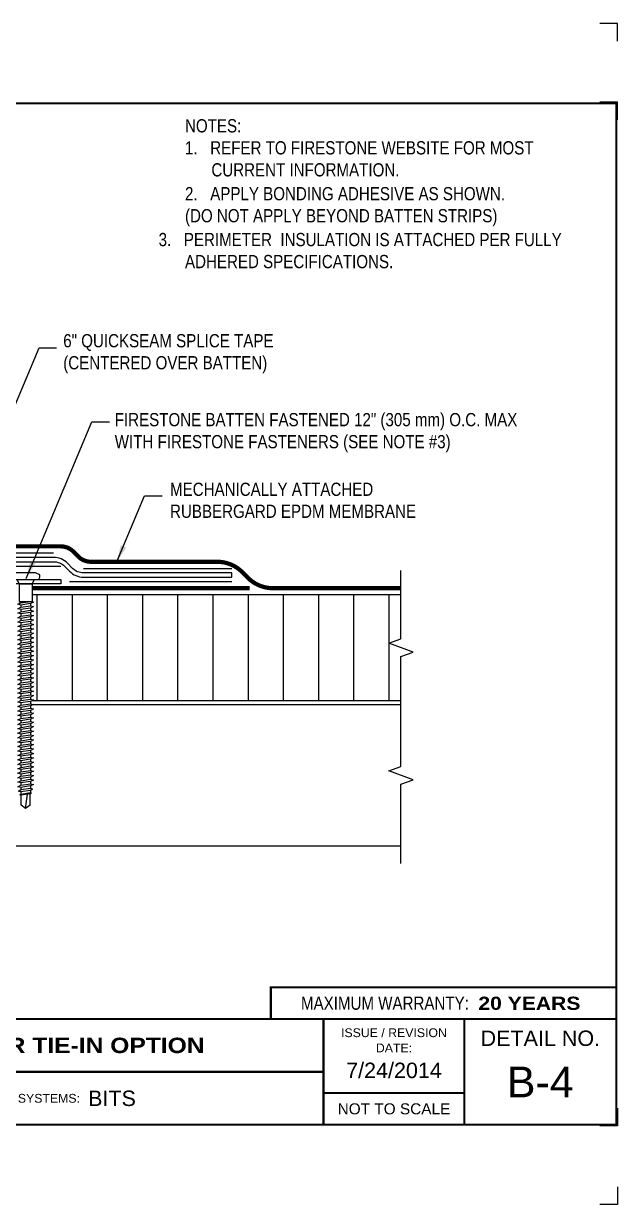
# Model space of a CAD drawing. Header units: inches. Extents: x 299.4 to 319.5, y -188.7 to -171.9.
# Drawn here: x 311.04 to 319.48, y -188.69 to -171.93 of the extents above; entities that cross this region are included whole.
import ezdxf
from ezdxf.enums import TextEntityAlignment as Align

# ---------------------------------------------------------------- set-up
doc = ezdxf.new("R2010")
doc.units = ezdxf.units.IN
doc.header["$MEASUREMENT"] = 0
doc.linetypes.add('HIDDEN', pattern=[0.375, 0.25, -0.125])
doc.layers.get('0').update_dxf_attribs({"linetype": 'CONTINUOUS'})
doc.layers.get('DEFPOINTS').update_dxf_attribs({"linetype": 'CONTINUOUS'})
for name, color, linetype in [('FSBP-ACCESSORY-FIRESTONE', 7, 'CONTINUOUS'), ('FSBP-ADHESIVE', 1, 'HIDDEN'), ('FSBP-ANNO-NOTE', 7, 'CONTINUOUS'), ('FSBP-INSULATION', 7, 'CONTINUOUS'), ('FSBP-MEMBRANE', 7, 'CONTINUOUS'), ('FSBP-SUBSTRATE-GENERIC', 9, 'CONTINUOUS'), ('FSBP-TTLB', 7, 'CONTINUOUS'), ('FSBP-TTLB-BORDER', 7, 'CONTINUOUS'), ('FSBP-TTLB-TEXT', 7, 'CONTINUOUS')]:
    doc.layers.add(name, color=color, linetype=linetype)
doc.styles.add('FSBP_ARIAL', font='arial.ttf')
doc.styles.add('FSBP_ARIAL_BOLD', font='')
doc.styles.add('FSBP_ARIAL_NAR', font='ARIALN.TTF')
doc.styles.get('FSBP_ARIAL_BOLD').set_extended_font_data('Arial Black')
doc.linetypes.add('ZIGZAG', pattern='A,0.0001,-0.2,[131,ltypeshp.shx,S=0.2,R=0,X=-0.2,Y=0],-0.4,[131,ltypeshp.shx,S=0.2,R=180,X=0.2,Y=0],-0.2', length=0.8001)
doc.dimstyles.new('FSBP-LEADER', dxfattribs={"dimtxt": 0.1875, "dimasz": 0.25, "dimexe": 0.0625, "dimexo": 0.125, "dimgap": 0.125, "dimtad": 0, "dimtih": 1, "dimtoh": 1, "dimdec": 4, "dimzin": 0, "dimdsep": 46, "dimlunit": 4, "dimtxsty": 'FSBP_ARIAL_NAR', "dimcen": 0.09375, "dimclrd": 256, "dimclre": 256, "dimclrt": 256, "dimadec": 0, "dimazin": 0, "dimtfac": 1, "dimtdec": 4, "dimtofl": 0, "dimtmove": 0, "dimatfit": 3, "dimfxl": 1, "dimtolj": 1, "dimtzin": 0, "dimlwd": -1, "dimlwe": -1, "dimarcsym": 0})

# ---------------------------------------------------------------- blocks, each defined once
blk = doc.blocks.new('TTLB-EPDM_1')
at = {"layer": 'DEFPOINTS', "linetype": 'Continuous', "ltscale": 1.75}
for points in [[(20.01562500000003, 13.88083333333333), (20.01562500000003, 14.13083333333333), (19.76562500000003, 14.13083333333333)], [(20.01562500000003, -2.380833333333342), (20.01562500000003, -2.630833333333342), (19.76562500000003, -2.630833333333342)]]:
    blk.add_lwpolyline(points, dxfattribs=at)
at = {"layer": 'DEFPOINTS', "color": 1}
for points in [[(20.015625, 12.765625), (20.015625, 13.015625), (19.765625, 13.015625)], [(20.015625, -1.265625), (20.015625, -1.515625), (19.765625, -1.515625)]]:
    blk.add_lwpolyline(points, dxfattribs=at)
at = {"layer": 'FSBP-TTLB', "const_width": 0.03125}
blk.add_lwpolyline([(15.09028770518938, 0), (20, 0), (20, 0.4512598240669945), (15.09028770518938, 0.4512598240669945)], close=True, dxfattribs=at)
for points in [[(0, 0), (0, -1.5), (20, -1.5), (20, 0), (0, 0)], [(15.84028770518938, 0), (15.84028770518938, -1.5)], [(17.84110496735593, 0), (17.84110496735593, -1.5)], [(20, 0), (20, -1.5)], [(4.825208527206769, -0.75), (15.84028770518938, -0.75)], [(15.84028770518938, -1.048740175933006), (17.84110496735593, -1.048740175933006)]]:
    blk.add_lwpolyline(points, dxfattribs=at)
at = {"layer": 'FSBP-TTLB-BORDER', "const_width": 0.03125}
blk.add_lwpolyline([(20, 0), (20, 13), (0, 13), (0, 0)], dxfattribs=at)
at = {"layer": 'FSBP-TTLB-TEXT', "style": 'FSBP_ARIAL_NAR'}
blk.add_text('MAXIMUM WARRANTY:', height=0.1875, dxfattribs=at).set_placement((17.90516569312837, 0.2256299120335257), align=Align.MIDDLE_RIGHT)
at = {"layer": 'FSBP-TTLB-TEXT', "style": 'FSBP_ARIAL'}
for s, height, p in [('ISSUE / REVISION', 0.125, (16.84069633627263, -0.1938496373466023)), ('DETAIL NO.', 0.21875, (18.92055248367797, -0.2724398367368792)), ('DATE:', 0.125, (16.84069633627263, -0.409973105348854)), ('NOT TO SCALE', 0.15625, (16.84069633627263, -1.274370087966503))]:
    blk.add_text(s, height=height, dxfattribs=at).set_placement(p, align=Align.MIDDLE_CENTER)
blk.add_text('ACCEPTABLE SYSTEMS:', height=0.125, dxfattribs=at).set_placement((10.29281281591562, -1.125), align=Align.MIDDLE_LEFT)
at = {"layer": 'FSBP-TTLB-TEXT'}
for tag, height, style, p in [('MAXIMUM_WARRANTY', 0.1875, 'FSBP_ARIAL_BOLD', (18.03987100774941, 0.2240244307510579)), ('ACCPT_SYSTEMS', 0.21875, 'FSBP_ARIAL', (12.49438170418193, -1.125))]:
    blk.add_attdef(tag, text='', height=height, dxfattribs=dict(at, style=style)).set_placement(p, align=Align.MIDDLE_LEFT)
for tag, height, style, p in [('DETAIL_DESCP_LINE_1', 0.21875, 'FSBP_ARIAL_BOLD', (10.33118450231211, -0.3736318192489421)), ('ISSUE_REV_DATE', 0.21875, 'FSBP_ARIAL', (16.84069633627263, -0.7282559425942452)), ('DETAIL_NUMBER', 0.4375, 'FSBP_ARIAL', (18.91941590748775, -0.8931630692489421))]:
    blk.add_attdef(tag, text='', height=height, dxfattribs=dict(at, style=style)).set_placement(p, align=Align.MIDDLE_CENTER)
blk = doc.blocks.new('FSBP_AP_FASTENER_01')
at = {"layer": 'FSBP-ACCESSORY-FIRESTONE'}
for p, q in [((-0.125, 0.04849224421338505), (-0.09375, -0.01400775578661495)), ((0.09375, -0.01400775578661495), (0.125, 0.04849224421338505)), ((-0.09375, -0.01400775578661495), (-0.09375, -0.264007755786615)), ((-0.09375, -0.01400775578661495), (0.09375, -0.01400775578661495)), ((0.09375, -0.01400775578661495), (0.09375, -0.264007755786615)), ((-0.09375, -0.264007755786615), (-0.0703125, -0.2840970415008996)), ((-0.0703125, -0.3156643085181585), (-0.0703125, -0.3472315755354103)), ((0.0703125, -0.2955750228038667), (0.0703125, -0.3271422898211327)), ((-0.0703125, -0.3787988425526763), (-0.0703125, -0.410366109569928)), ((-0.0703125, -0.4419333765871798), (-0.0703125, -0.4735006436044458)), ((0.0703125, -0.3587095568383845), (0.0703125, -0.3902768238556433)), ((0.0703125, -0.4218440908729022), (0.0703125, -0.453411357890154)), ((0.0703125, -0.4849786249074128), (0.0703125, -0.5165458919246717)), ((-0.0703125, -0.5050679106216975), (-0.0703125, -0.5366351776389564)), ((-0.0703125, -0.5682024446562153), (-0.0703125, -0.599769711673467)), ((-0.0703125, -0.631336978690733), (-0.0703125, -0.6629042457079848)), ((0.0703125, -0.5481131589419235), (0.0703125, -0.5796804259591894)), ((0.0703125, -0.6112476929764412), (0.0703125, -0.6428149599937001)), ((-0.0703125, -0.6944715127252366), (-0.0703125, -0.7260387797425025)), ((-0.0703125, -0.7576060467597543), (-0.0703125, -0.7891733137770132)), ((-0.0703125, -0.820740580794272), (-0.0703125, -0.8523078478115238)), ((0.0703125, -0.674382227010959), (0.0703125, -0.7059494940282107)), ((0.0703125, -0.7375167610454696), (0.0703125, -0.7690840280627285)), ((0.0703125, -0.8006512950799802), (0.0703125, -0.8322185620972462)), ((-0.0703125, -0.8838751148287898), (-0.0703125, -0.9154423818460415)), ((-0.0703125, -0.9470096488632933), (-0.0703125, -0.9785769158805593)), ((0.0703125, -0.863785829114498), (0.0703125, -0.8953530961317568)), ((0.0703125, -0.9269203631490157), (0.0703125, -0.9584876301662675)), ((0.0703125, -0.9900548971835264), (0.0703125, -1.021622164200785)), ((-0.0703125, -1.010144182897811), (-0.0703125, -1.04171144991507)), ((-0.0703125, -1.073278716932329), (-0.0703125, -1.104845983949581)), ((-0.0703125, -1.136413250966847), (-0.0703125, -1.167980517984098)), ((0.0703125, -1.053189431218037), (0.0703125, -1.084756698235303)), ((0.0703125, -1.116323965252555), (0.0703125, -1.147891232269814)), ((-0.0703125, -1.19954778500135), (-0.0703125, -1.231115052018616)), ((-0.0703125, -1.262682319035868), (-0.0703125, -1.294249586053127)), ((-0.0703125, -1.325816853070386), (-0.0703125, -1.357384120087637)), ((0.0703125, -1.179458499287072), (0.0703125, -1.211025766304324)), ((0.0703125, -1.242593033321583), (0.0703125, -1.274160300338842)), ((0.0703125, -1.305727567356094), (0.0703125, -1.33729483437336)), ((-0.0703125, -1.388951387104903), (-0.0703125, -1.420518654122155)), ((-0.0703125, -1.452085921139407), (-0.0703125, -1.483653188156673)), ((0.0703125, -1.368862101390611), (0.0703125, -1.40042936840787)), ((0.0703125, -1.431996635425129), (0.0703125, -1.463563902442381)), ((0.0703125, -1.49513116945964), (0.0703125, -1.526698436476899)), ((-0.0703125, -1.515220455173925), (-0.0703125, -1.546787722191183)), ((-0.0703125, -1.578354989208442), (-0.0703125, -1.609922256225694)), ((-0.0703125, -1.64148952324296), (-0.0703125, -1.673056790260212)), ((0.0703125, -1.558265703494151), (0.0703125, -1.589832970511416)), ((0.0703125, -1.621400237528668), (0.0703125, -1.652967504545927)), ((-0.0703125, -1.704624057277464), (-0.0703125, -1.73619132429473)), ((-0.0703125, -1.767758591311981), (-0.0703125, -1.79932585832924)), ((-0.0703125, -1.830893125346499), (-0.0703125, -1.862460392363751)), ((0.0703125, -1.684534771563186), (0.0703125, -1.716102038580438)), ((0.0703125, -1.747669305597697), (0.0703125, -1.779236572614955)), ((0.0703125, -1.810803839632207), (0.0703125, -1.842371106649473)), ((-0.0703125, -1.894027659381017), (-0.0703125, -1.925594926398269)), ((-0.0703125, -1.95716219341552), (-0.0703125, -1.988729460432786)), ((0.0703125, -1.873938373666725), (0.0703125, -1.905505640683984)), ((0.0703125, -1.937072907701243), (0.0703125, -1.968640174718495)), ((0.0703125, -2.000207441735753), (0.0703125, -2.031774708753012)), ((-0.0703125, -2.020296727450038), (-0.0703125, -2.051863994467297)), ((-0.0703125, -2.083431261484556), (-0.0703125, -2.114998528501808)), ((-0.0703125, -2.146565795519074), (-0.0703125, -2.178133062536325)), ((0.0703125, -2.063341975770264), (0.0703125, -2.09490924278753)), ((0.0703125, -2.126476509804782), (0.0703125, -2.158043776822041)), ((-0.0703125, -2.209700329553577), (-0.0703125, -2.241267596570843)), ((-0.0703125, -2.272834863588095), (-0.0703125, -2.304402130605354)), ((-0.0703125, -2.335969397622613), (-0.0703125, -2.367536664639864)), ((0.0703125, -2.189611043839299), (0.0703125, -2.221178310856551)), ((0.0703125, -2.25274557787381), (0.0703125, -2.284312844891069)), ((0.0703125, -2.315880111908321), (0.0703125, -2.347447378925587)), ((-0.0703125, -2.39910393165713), (-0.0703125, -2.430671198674382)), ((-0.0703125, -2.462238465691634), (-0.0703125, -2.4938057327089)), ((0.0703125, -2.379014645942839), (0.0703125, -2.410581912960097)), ((0.0703125, -2.442149179977356), (0.0703125, -2.473716446994608)), ((0.0703125, -2.505283714011867), (0.0703125, -2.536850981029126)), ((-0.0703125, -2.525372999726152), (-0.0703125, -2.55694026674341)), ((-0.0703125, -2.588507533760669), (-0.0703125, -2.620074800777921)), ((-0.0703125, -2.651642067795187), (-0.0703125, -2.683209334812439)), ((0.0703125, -2.568418248046378), (0.0703125, -2.599985515063644)), ((0.0703125, -2.631552782080895), (0.0703125, -2.663120049098154)), ((-0.0703125, -2.714776601829691), (-0.0703125, -2.746343868846957)), ((-0.0703125, -2.777911135864208), (-0.0703125, -2.809478402881467)), ((-0.0703125, -2.841045669898726), (-0.0703125, -2.872612936915978)), ((0.0703125, -2.694687316115413), (0.0703125, -2.726254583132665)), ((0.0703125, -2.757821850149924), (0.0703125, -2.789389117167183)), ((0.0703125, -2.820956384184434), (0.0703125, -2.8525236512017)), ((-0.0703125, -2.904180203933244), (-0.0703125, -2.935747470950496)), ((-0.0703125, -2.967314737967747), (-0.0703125, -2.998882004985013)), ((-0.0625, -3.154632755786622), (-0.0625, -3.013549567065063)), ((0, -3.201507755786615), (0.02460623630038583, -3.00110581902215)), ((0.0625, -3.154632755786601), (0.0625, -2.995692424207924)), ((0.0703125, -2.884090918218952), (0.0703125, -2.915658185236211)), ((0.0703125, -2.94722545225347), (0.0703125, -2.978792719270722)), ((0, -3.201507755786615), (-0.06250000000001421, -3.154632755786615)), ((0.0625, -3.154632755786615), (0, -3.201507755786615))]:
    blk.add_line(p, q, dxfattribs=at)
blk.add_lwpolyline([(0.1875, 0.04849224421338505, 0.1250000000000271), (0.203125, 0.110992244213385), (0.140625, 0.142242244213385), (-0.140625, 0.142242244213385), (-0.203125, 0.110992244213385, 0.1250000000000271), (-0.1875, 0.04849224421338505)], format="xyb", close=True, dxfattribs=at)
for points in [[(-0.109375, -0.3054610321523867), (-0.0703125, -0.2840970415008996), (0.0703125, -0.264007755786615), (0.109375, -0.2742110321523867), (0.0703125, -0.2955750228038667), (-0.0703125, -0.3156643085181585)], [(-0.109375, -0.3685955661869045), (-0.0703125, -0.3472315755354103), (0.0703125, -0.3271422898211327), (0.109375, -0.3373455661869045), (0.0703125, -0.3587095568383845), (-0.0703125, -0.3787988425526763)], [(-0.109375, -0.431730100221408), (-0.0703125, -0.410366109569928), (0.0703125, -0.3902768238556433), (0.109375, -0.400480100221408), (0.0703125, -0.4218440908729022), (-0.0703125, -0.4419333765871798)], [(-0.109375, -0.4948646342559258), (-0.0703125, -0.4735006436044458), (0.0703125, -0.453411357890154), (0.109375, -0.4636146342559258), (0.0703125, -0.4849786249074128), (-0.0703125, -0.5050679106216975)], [(-0.109375, -0.5579991682904435), (-0.0703125, -0.5366351776389564), (0.0703125, -0.5165458919246717), (0.109375, -0.5267491682904435), (0.0703125, -0.5481131589419235), (-0.0703125, -0.5682024446562153)], [(-0.109375, -0.6211337023249612), (-0.0703125, -0.599769711673467), (0.0703125, -0.5796804259591894), (0.109375, -0.5898837023249612), (0.0703125, -0.6112476929764412), (-0.0703125, -0.631336978690733)], [(-0.109375, -0.6842682363594648), (-0.0703125, -0.6629042457079848), (0.0703125, -0.6428149599937001), (0.109375, -0.6530182363594648), (0.0703125, -0.674382227010959), (-0.0703125, -0.6944715127252366)], [(-0.109375, -0.7474027703939825), (-0.0703125, -0.7260387797425025), (0.0703125, -0.7059494940282107), (0.109375, -0.7161527703939825), (0.0703125, -0.7375167610454696), (-0.0703125, -0.7576060467597543)], [(-0.109375, -0.8105373044285002), (-0.0703125, -0.7891733137770132), (0.0703125, -0.7690840280627285), (0.109375, -0.7792873044285002), (0.0703125, -0.8006512950799802), (-0.0703125, -0.820740580794272)], [(-0.109375, -0.873671838463018), (-0.0703125, -0.8523078478115238), (0.0703125, -0.8322185620972462), (0.109375, -0.842421838463018), (0.0703125, -0.863785829114498), (-0.0703125, -0.8838751148287898)], [(-0.109375, -0.9368063724975215), (-0.0703125, -0.9154423818460415), (0.0703125, -0.8953530961317568), (0.109375, -0.9055563724975215), (0.0703125, -0.9269203631490157), (-0.0703125, -0.9470096488632933)], [(-0.109375, -0.9999409065320393), (-0.0703125, -0.9785769158805593), (0.0703125, -0.9584876301662675), (0.109375, -0.9686909065320393), (0.0703125, -0.9900548971835264), (-0.0703125, -1.010144182897811)], [(-0.109375, -1.063075440566557), (-0.0703125, -1.04171144991507), (0.0703125, -1.021622164200785), (0.109375, -1.031825440566557), (0.0703125, -1.053189431218037), (-0.0703125, -1.073278716932329)], [(-0.109375, -1.126209974601075), (-0.0703125, -1.104845983949581), (0.0703125, -1.084756698235303), (0.109375, -1.094959974601075), (0.0703125, -1.116323965252555), (-0.0703125, -1.136413250966847)], [(-0.109375, -1.189344508635578), (-0.0703125, -1.167980517984098), (0.0703125, -1.147891232269814), (0.109375, -1.158094508635578), (0.0703125, -1.179458499287072), (-0.0703125, -1.19954778500135)], [(-0.109375, -1.252479042670096), (-0.0703125, -1.231115052018616), (0.0703125, -1.211025766304324), (0.109375, -1.221229042670096), (0.0703125, -1.242593033321583), (-0.0703125, -1.262682319035868)], [(-0.109375, -1.315613576704614), (-0.0703125, -1.294249586053127), (0.0703125, -1.274160300338842), (0.109375, -1.284363576704614), (0.0703125, -1.305727567356094), (-0.0703125, -1.325816853070386)], [(-0.109375, -1.378748110739132), (-0.0703125, -1.357384120087637), (0.0703125, -1.33729483437336), (0.109375, -1.347498110739132), (0.0703125, -1.368862101390611), (-0.0703125, -1.388951387104903)], [(-0.109375, -1.441882644773635), (-0.0703125, -1.420518654122155), (0.0703125, -1.40042936840787), (0.109375, -1.410632644773635), (0.0703125, -1.431996635425129), (-0.0703125, -1.452085921139407)], [(-0.109375, -1.505017178808153), (-0.0703125, -1.483653188156673), (0.0703125, -1.463563902442381), (0.109375, -1.473767178808153), (0.0703125, -1.49513116945964), (-0.0703125, -1.515220455173925)], [(-0.109375, -1.568151712842671), (-0.0703125, -1.546787722191183), (0.0703125, -1.526698436476899), (0.109375, -1.536901712842671), (0.0703125, -1.558265703494151), (-0.0703125, -1.578354989208442)], [(-0.109375, -1.631286246877188), (-0.0703125, -1.609922256225694), (0.0703125, -1.589832970511416), (0.109375, -1.600036246877188), (0.0703125, -1.621400237528668), (-0.0703125, -1.64148952324296)], [(-0.109375, -1.694420780911692), (-0.0703125, -1.673056790260212), (0.0703125, -1.652967504545927), (0.109375, -1.663170780911692), (0.0703125, -1.684534771563186), (-0.0703125, -1.704624057277464)], [(-0.109375, -1.75755531494621), (-0.0703125, -1.73619132429473), (0.0703125, -1.716102038580438), (0.109375, -1.72630531494621), (0.0703125, -1.747669305597697), (-0.0703125, -1.767758591311981)], [(-0.109375, -1.820689848980727), (-0.0703125, -1.79932585832924), (0.0703125, -1.779236572614955), (0.109375, -1.789439848980727), (0.0703125, -1.810803839632207), (-0.0703125, -1.830893125346499)], [(-0.109375, -1.883824383015245), (-0.0703125, -1.862460392363751), (0.0703125, -1.842371106649473), (0.109375, -1.852574383015245), (0.0703125, -1.873938373666725), (-0.0703125, -1.894027659381017)], [(-0.109375, -1.946958917049749), (-0.0703125, -1.925594926398269), (0.0703125, -1.905505640683984), (0.109375, -1.915708917049749), (0.0703125, -1.937072907701243), (-0.0703125, -1.95716219341552)], [(-0.109375, -2.010093451084266), (-0.0703125, -1.988729460432786), (0.0703125, -1.968640174718495), (0.109375, -1.978843451084266), (0.0703125, -2.000207441735753), (-0.0703125, -2.020296727450038)], [(-0.109375, -2.073227985118784), (-0.0703125, -2.051863994467297), (0.0703125, -2.031774708753012), (0.109375, -2.041977985118784), (0.0703125, -2.063341975770264), (-0.0703125, -2.083431261484556)], [(-0.109375, -2.136362519153302), (-0.0703125, -2.114998528501808), (0.0703125, -2.09490924278753), (0.109375, -2.105112519153302), (0.0703125, -2.126476509804782), (-0.0703125, -2.146565795519074)], [(-0.109375, -2.199497053187805), (-0.0703125, -2.178133062536325), (0.0703125, -2.158043776822041), (0.109375, -2.168247053187805), (0.0703125, -2.189611043839299), (-0.0703125, -2.209700329553577)], [(-0.109375, -2.262631587222323), (-0.0703125, -2.241267596570843), (0.0703125, -2.221178310856551), (0.109375, -2.231381587222323), (0.0703125, -2.25274557787381), (-0.0703125, -2.272834863588095)], [(-0.109375, -2.325766121256841), (-0.0703125, -2.304402130605354), (0.0703125, -2.284312844891069), (0.109375, -2.294516121256841), (0.0703125, -2.315880111908321), (-0.0703125, -2.335969397622613)], [(-0.109375, -2.388900655291359), (-0.0703125, -2.367536664639864), (0.0703125, -2.347447378925587), (0.109375, -2.357650655291359), (0.0703125, -2.379014645942839), (-0.0703125, -2.39910393165713)], [(-0.109375, -2.452035189325862), (-0.0703125, -2.430671198674382), (0.0703125, -2.410581912960097), (0.109375, -2.420785189325862), (0.0703125, -2.442149179977356), (-0.0703125, -2.462238465691634)], [(-0.109375, -2.51516972336038), (-0.0703125, -2.4938057327089), (0.0703125, -2.473716446994608), (0.109375, -2.48391972336038), (0.0703125, -2.505283714011867), (-0.0703125, -2.525372999726152)], [(-0.109375, -2.578304257394898), (-0.0703125, -2.55694026674341), (0.0703125, -2.536850981029126), (0.109375, -2.547054257394898), (0.0703125, -2.568418248046378), (-0.0703125, -2.588507533760669)], [(-0.109375, -2.641438791429415), (-0.0703125, -2.620074800777921), (0.0703125, -2.599985515063644), (0.109375, -2.610188791429415), (0.0703125, -2.631552782080895), (-0.0703125, -2.651642067795187)], [(-0.109375, -2.704573325463919), (-0.0703125, -2.683209334812439), (0.0703125, -2.663120049098154), (0.109375, -2.673323325463919), (0.0703125, -2.694687316115413), (-0.0703125, -2.714776601829691)], [(-0.109375, -2.767707859498437), (-0.0703125, -2.746343868846957), (0.0703125, -2.726254583132665), (0.109375, -2.736457859498437), (0.0703125, -2.757821850149924), (-0.0703125, -2.777911135864208)], [(-0.109375, -2.830842393532954), (-0.0703125, -2.809478402881467), (0.0703125, -2.789389117167183), (0.109375, -2.799592393532954), (0.0703125, -2.820956384184434), (-0.0703125, -2.841045669898726)], [(-0.109375, -2.893976927567472), (-0.0703125, -2.872612936915978), (0.0703125, -2.8525236512017), (0.109375, -2.862726927567472), (0.0703125, -2.884090918218952), (-0.0703125, -2.904180203933244)], [(-0.099609375, -2.955716372316267), (-0.0703125, -2.935747470950496), (0.0703125, -2.915658185236211), (0.099609375, -2.927256550887698), (0.0703125, -2.94722545225347), (-0.0703125, -2.967314737967747)], [(-0.0849609375, -3.008866455667892), (-0.0703125, -2.998882004985013), (0.0703125, -2.978792719270722), (0.0849609375, -2.984591902096462), (0.0703125, -2.994576352779355), (-0.0703125, -3.014665638493632)]]:
    blk.add_lwpolyline(points, close=True, dxfattribs=at)
blk.add_lwpolyline([(-0.09375, -0.264007755786615), (0.09375, -0.264007755786615)], dxfattribs=at)

msp = doc.modelspace()

# ---------------------------------------------------------------- hatches: boundary and pattern name
at = {"layer": 'FSBP-INSULATION'}
h = msp.add_hatch(dxfattribs=at)
h.set_pattern_fill('LINE', color=256, scale=4, angle=90, style=0)
h.set_pattern_definition([(90, (1.234031872678145, -65.7948892744493), (-0.5, 3.061515884555943e-17), [])])
h.paths.add_polyline_path([(311.1635180904817, -180.0364958261905), (311.1635180904817, -180.1363677920099), (311.1791430904817, -180.1404491025563), (311.1400805904817, -180.1618130932077), (311.1400805904817, -180.193380360225), (311.1791430904817, -180.2035836365908), (311.1400805904817, -180.2249476272423), (311.1400805904817, -180.2565148942596), (311.1791430904817, -180.2667181706253), (311.1400805904817, -180.2880821612768), (311.1400805904817, -180.319649428294), (311.1791430904817, -180.3298527046598), (311.1400805904817, -180.3512166953113), (311.1400805904817, -180.3827839623285), (311.1791430904817, -180.3929872386943), (311.1400805904817, -180.4143512293458), (311.1400805904817, -180.445918496363), (311.1791430904817, -180.4561217727288), (311.1400805904817, -180.4774857633803), (311.1400805904817, -180.5090530303976), (311.1791430904817, -180.5192563067633), (311.1400805904817, -180.5406202974148), (311.1400805904817, -180.5721875644321), (311.1791430904817, -180.5823908407979), (311.1400805904817, -180.6037548314494), (311.1400805904817, -180.6353220984666), (311.1791430904817, -180.6455253748323), (311.1400805904817, -180.6668893654839), (311.1400805904817, -180.6984566325011), (311.1791430904817, -180.7086599088669), (311.1400805904817, -180.7300238995184), (311.1400805904817, -180.7615911665356), (311.1791430904817, -180.7717944429014), (311.1400805904817, -180.7931584335529), (311.1400805904817, -180.8247257005701), (311.1791430904817, -180.8349289769359), (311.1400805904817, -180.8562929675874), (311.1400805904817, -180.8878602346046), (311.1791430904817, -180.8980635109704), (311.1400805904817, -180.9194275016219), (311.1400805904817, -180.9509947686392), (311.1791430904817, -180.9611980450049), (311.1400805904817, -180.9825620356564), (311.1400805904817, -181.0141293026737), (311.1791430904817, -181.0243325790395), (311.1400805904817, -181.045696569691), (311.1400805904817, -181.0772638367082), (311.1791430904817, -181.087467113074), (311.1400805904817, -181.1088311037255), (311.1400805904817, -181.1403983707427), (311.1791430904817, -181.1506016471085), (311.1400805904817, -181.17196563776), (311.1400805904817, -181.2035329047772), (311.1791430904817, -181.213736181143), (311.1400805904817, -181.2351001717945), (311.1400805904817, -181.2666674388117), (311.1791430904817, -181.2768707151776), (311.1400805904817, -181.298234705829), (311.1400805904817, -181.3298019728463), (311.1791430904817, -181.340005249212), (311.1400805904817, -181.3613692398635), (311.1400805904817, -181.3929365068807), (311.1791430904817, -181.4031397832466), (311.1400805904817, -181.424503773898), (311.1400805904817, -181.4560710409153), (311.1791430904817, -181.466274317281), (311.1400805904817, -181.4876383079326), (311.1400805904817, -181.5192055749498), (311.1791430904817, -181.5294088513156), (311.166185073388, -181.5364958261905), (316.4025370635501, -181.5364958261905), (316.40253706355, -180.9114958261905), (316.574254402266, -180.8489958261905), (316.2308197248341, -180.7239958261905), (316.40253706355, -180.6614958261904), (316.4025370635501, -180.0364958261905)])
h.paths.add_polyline_path([(304.8408492115125, -180.0364958261905), (304.8408492115124, -180.6614958261905), (304.6691318727965, -180.7239958261905), (305.0125665502284, -180.8489958261905), (304.8408492115125, -180.9114958261904), (304.8408492115125, -181.5364958261905), (310.9994555904817, -181.5364958261905), (310.9994555904817, -181.5077275936468), (310.9603930904816, -181.497524317281), (310.9994555904817, -181.4761603266296), (310.9994555904817, -181.4445930596123), (310.9603930904817, -181.4343897832466), (310.9994555904817, -181.4130257925951), (310.9994555904817, -181.3814585255778), (310.9603930904817, -181.371255249212), (310.9994555904817, -181.3498912585605), (310.9994555904817, -181.3183239915433), (310.9603930904817, -181.3081207151775), (310.9994555904817, -181.286756724526), (310.9994555904817, -181.2551894575088), (310.9603930904817, -181.244986181143), (310.9994555904817, -181.2236221904915), (310.9994555904817, -181.1920549234743), (310.9603930904817, -181.1818516471085), (310.9994555904817, -181.160487656457), (310.9994555904817, -181.1289203894398), (310.9603930904817, -181.118717113074), (310.9994555904817, -181.0973531224225), (310.9994555904817, -181.0657858554052), (310.9603930904817, -181.0555825790394), (310.9994555904817, -181.0342185883879), (310.9994555904817, -181.0026513213707), (310.9603930904817, -180.9924480450049), (310.9994555904817, -180.9710840543535), (310.9994555904817, -180.9395167873362), (310.9603930904816, -180.9293135109704), (310.9994555904817, -180.9079495203189), (310.9994555904817, -180.8763822533017), (310.9603930904817, -180.8661789769359), (310.9994555904817, -180.8448149862844), (310.9994555904817, -180.8132477192672), (310.9603930904817, -180.8030444429014), (310.9994555904817, -180.7816804522499), (310.9994555904817, -180.7501131852326), (310.9603930904817, -180.7399099088669), (310.9994555904817, -180.7185459182154), (310.9994555904817, -180.6869786511982), (310.9603930904817, -180.6767753748323), (310.9994555904817, -180.6554113841809), (310.9994555904817, -180.6238441171636), (310.9603930904817, -180.6136408407979), (310.9994555904817, -180.5922768501464), (310.9994555904817, -180.5607095831291), (310.9603930904817, -180.5505063067633), (310.9994555904817, -180.5291423161119), (310.9994555904817, -180.4975750490946), (310.9603930904817, -180.4873717727288), (310.9994555904817, -180.4660077820773), (310.9994555904817, -180.4344405150601), (310.9603930904817, -180.4242372386943), (310.9994555904817, -180.4028732480429), (310.9994555904817, -180.3713059810256), (310.9603930904817, -180.3611027046598), (310.9994555904817, -180.3397387140083), (310.9994555904817, -180.308171446991), (310.9603930904817, -180.2979681706253), (310.9994555904817, -180.2766041799738), (310.9994555904817, -180.2450369129566), (310.9603930904816, -180.2348336365908), (310.9994555904817, -180.2134696459393), (310.9994555904817, -180.1819023789221), (310.9603930904817, -180.1716991025563), (310.9994555904817, -180.1503351119048), (310.9760180904817, -180.1302458261905), (310.9760180904817, -180.0364958261905)])
h.paths.add_polyline_path([(306.042406605231, -180.9968577804879), (310.1751444974547, -180.9968577804879), (310.1751444974547, -180.6279329851264), (306.042406605231, -180.6279329851264)], flags=24)

# ---------------------------------------------------------------- linework, layer by layer
at = {"layer": 'FSBP-ACCESSORY-FIRESTONE'}
msp.add_lwpolyline([(311.5697680904817, -179.8177458261905), (311.5697680904817, -179.8802458261905), (310.5697680904817, -179.8802458261905), (310.5697680904817, -179.8177458261905)], close=True, dxfattribs=at)
at = {"layer": 'FSBP-ADHESIVE', "linetype": 'ZIGZAG', "ltscale": 0.17}
for p, q in [((310.6733214810749, -179.4427458261905), (311.4662146998884, -179.4427458261905)), ((310.5697680904817, -179.6302458261905), (311.5697680904817, -179.6302458261905)), ((311.8920714810749, -179.6614958261905), (314.0006733543868, -179.6614958261905)), ((311.6947680904817, -179.8489958261905), (314.0006733543868, -179.8489958261905))]:
    msp.add_line(p, q, dxfattribs=at)
at = {"layer": 'FSBP-INSULATION', "linetype": 'Continuous'}
msp.add_lwpolyline([(316.4025370635501, -181.5364958261905), (316.40253706355, -180.9114958261905), (316.574254402266, -180.8489958261905), (316.2308197248341, -180.7239958261905), (316.40253706355, -180.6614958261905), (316.4025370635501, -179.6927458261905)], dxfattribs=at)
at = {"layer": 'FSBP-INSULATION'}
for points in [[(316.4025370635501, -180.0364958261905), (311.1635180904817, -180.0364958261905)], [(311.1661850733879, -181.5364958261905), (316.4025370635501, -181.5364958261905)]]:
    msp.add_lwpolyline(points, dxfattribs=at)
at = {"layer": 'FSBP-MEMBRANE', "const_width": 0.06}
msp.add_lwpolyline([(308.3443833092884, -179.5677458261905), (308.527111597807, -179.5677458261905), (310.1439113092951, -179.5677458261905, 0.1989123673797007), (310.3206880045918, -179.4945225214871), (310.392991395185, -179.4222191308939, -0.198912367379665), (310.5697680904817, -179.3489958261905), (311.5697680904815, -179.3489958261905, -0.1989123673796589), (311.7465447857782, -179.4222191308938), (311.8188481763715, -179.4945225214872, 0.1989123673796589), (311.9956248716682, -179.5677458261905), (313.7935665732003, -179.5677458261905, -0.198912367379665), (314.1471199637935, -179.7141924355973), (314.22922674498, -179.7962992167837, 0.1989123673796798), (314.5827801355733, -179.9427458261905), (316.4025370635501, -179.9427458261905)], format="xyb", dxfattribs=at)
at = {"layer": 'FSBP-MEMBRANE'}
msp.add_lwpolyline([(308.1388628265764, -179.7252458261905), (308.1388628265764, -179.7852458261905), (310.2474646998884, -179.7852458261905, 0.1989123673796767), (310.4454545986206, -179.7032357249227), (310.5177579892139, -179.6309323343294, -0.1989123673796678), (310.6733214810749, -179.5664958261905), (311.0697680904817, -179.5664958261905), (311.4662146998884, -179.5664958261905, -0.1989123673796678), (311.6217781917495, -179.6309323343294), (311.6940815823426, -179.7032357249227, 0.1989123673796767), (311.8920714810749, -179.7852458261905), (314.0006733543868, -179.7852458261905), (314.0006733543868, -179.7252458261905), (311.8920714810749, -179.7252458261905, -0.1989123673796935), (311.7365079892137, -179.6608093180515), (311.6642045986206, -179.5885059274582, 0.1989123673796673), (311.4662146998884, -179.5064958261905), (311.0697680904817, -179.5064958261905), (310.6733214810749, -179.5064958261905, 0.198912367379658), (310.4753315823427, -179.5885059274582), (310.4030281917495, -179.6608093180515, -0.1989123673796818), (310.2474646998884, -179.7252458261905)], format="xyb", close=True, dxfattribs=at)
at = {"layer": 'FSBP-MEMBRANE', "const_width": 0.06}
msp.add_lwpolyline([(311.1635180904817, -179.9427458261905), (314.2506733543868, -179.9427458261905)], dxfattribs=at)
at = {"layer": 'FSBP-SUBSTRATE-GENERIC'}
msp.add_line((304.8408492115125, -183.5989958261905), (316.4025370635501, -183.5989958261905), dxfattribs=at)
for points in [[(316.4025370635501, -181.5989958261905), (311.1673452726282, -181.5989958261905)], [(316.4025370635501, -183.8489958261905), (316.40253706355, -182.7239958261905), (316.574254402266, -182.6614958261905), (316.2308197248341, -182.5364958261905), (316.40253706355, -182.4739958261905), (316.4025370635501, -181.5364958261905)]]:
    msp.add_lwpolyline(points, dxfattribs=at)

# ---------------------------------------------------------------- block references
msp.add_blockref('TTLB-EPDM_1', (299.4627011304548, -186.0590378368975)).add_auto_attribs({'DETAIL_DESCP_LINE_1': 'FULLY ADHERED PERIMETER TIE-IN OPTION', 'ACCPT_SYSTEMS': 'BITS', 'ISSUE_REV_DATE': '7/24/2014', 'DETAIL_NUMBER': 'B-4', 'MAXIMUM_WARRANTY': '20 YEARS'})
at = {"layer": 'FSBP-ACCESSORY-FIRESTONE'}
msp.add_blockref('FSBP_AP_FASTENER_01', (311.0697680904817, -179.8662380704039), dxfattribs=at)

# ---------------------------------------------------------------- texts
at = {"layer": 'FSBP-ANNO-NOTE', "char_height": 0.1875, "attachment_point": 1, "style": 'FSBP_ARIAL_NAR'}
for s, width, gutter_width, heights, insert in [('NOTES:\\P\\pi-0.375,l0.375;1.   REFER TO FIRESTONE WEBSITE FOR MOST CURRENT INFORMATION.\\P\\pi0,l0;{\\H0.083333x;\\P\\pi-0.375,l0.375;}2.   APPLY BONDING ADHESIVE AS SHOWN.\\P\\pi0;(DO NOT APPLY BEYOND BATTEN STRIPS)\\P\\pi-0.375;{\\H0.083333x;\\P}3.   PERIMETER  INSULATION IS ATTACHED PER FULLY ADHERED SPECIFICATIONS.', 5.874534922006205, 5, [2.569282912505514], (313.334201010086, -173.2849303910971)), ('6" QUICKSEAM SPLICE TAPE \\P(CENTERED OVER BATTEN)', 3.151052593239001, 2.5, [0.5849446624599784], (311.6038866120361, -176.3358546649033)), ('FIRESTONE BATTEN FASTENED 12" (305 mm) O.C. MAX \\PWITH FIRESTONE FASTENERS (SEE NOTE #3)', 5.891684672031261, 2.5, [0.5849446624599784], (312.3355493108829, -177.4563131562427)), ('MECHANICALLY ATTACHED \\PRUBBERGARD EPDM MEMBRANE', 4.762505017104559, 2.5, [0.5849446624599784], (313.1215197927631, -178.4445736833895))]:
    msp.add_mtext_dynamic_manual_height_columns(s, width=width, gutter_width=gutter_width, heights=heights, dxfattribs=dict(at, insert=insert))

# ---------------------------------------------------------------- leaders
at = {"layer": 'FSBP-ANNO-NOTE'}
for points in [[(309.903835213772, -179.7588767314562), (311.2603942666672, -176.5303037593489), (311.5103942666672, -176.5303037593489)], [(311.0749317822869, -179.8074598118649), (312.0103942666672, -177.5810850093489), (312.2603942666672, -177.5810850093489)], [(312.3621453422079, -179.579687668919), (312.7603942666672, -178.6318662593489), (313.0103942666672, -178.6318662593489)]]:
    msp.add_leader(points, dimstyle='FSBP-LEADER', dxfattribs=at)

doc.saveas('drawing.dxf')
